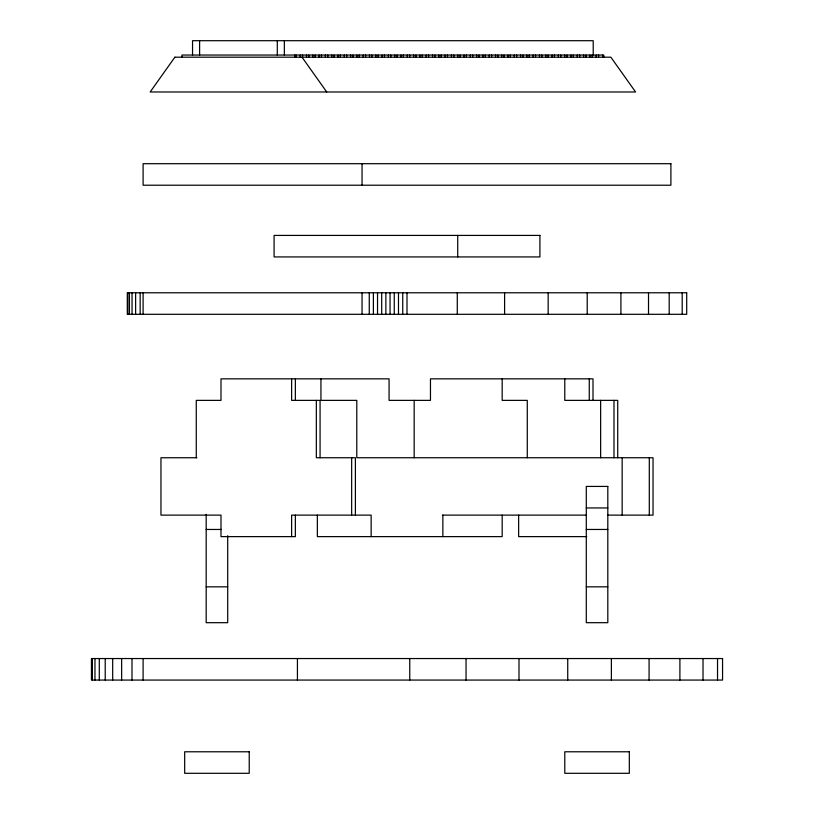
<?xml version="1.0" encoding="UTF-8"?>
<svg xmlns="http://www.w3.org/2000/svg" width="814" height="814" viewBox="0 0 814 814"><rect width="100%" height="100%" fill="white"/><g stroke="black" fill="none" stroke-linecap="round" stroke-linejoin="round"><path stroke-width="1.22" d="M196.927 457.743L160.958 457.743L160.958 515.12L220.991 515.12L220.991 536.63L295.36 536.63L295.36 515.12M586.294 507.946L607.814 507.946M442.409 515.12L586.294 515.12M607.814 515.12L653.042 515.12L653.042 457.743L356.797 457.743L356.797 400.366L320.94 400.366L320.94 378.846M206.186 529.456L221.377 529.456M586.294 529.456L607.814 529.456M586.741 536.63L518.64 536.63L518.64 515.12M206.186 586.833L227.706 586.833M586.294 586.833L607.814 586.833M302.014 57.194L326.729 91.982M717.531 658.546L717.531 680.066M703.021 658.546L703.021 680.066M682.193 292.786L682.193 314.306M679.904 658.546L679.904 680.066M669.2 292.786L669.2 314.306M649.297 457.743L649.297 515.12M649.073 658.546L649.073 680.066M648.514 292.786L648.514 314.306M622.161 457.743L622.161 515.12M620.919 292.786L620.919 314.306M617.724 457.743L617.724 400.366L564.784 400.366L564.784 378.846M613.99 400.366L613.99 457.743M611.385 658.546L611.385 680.066M603.805 57.194L603.805 55.047L181.939 55.047L181.939 57.194M602.625 55.047L602.625 57.194M600.64 400.366L600.64 457.743M598.565 55.047L598.565 57.194M596.194 55.047L596.194 57.194M593.213 55.047L593.213 40.7L192.542 40.7L192.542 55.047M592.999 400.366L592.999 378.846L430.464 378.846L430.464 400.366L389.072 400.366L389.072 378.846L220.991 378.846L220.991 400.366L196.276 400.366L196.276 457.743M592.256 55.047L592.256 57.194M589.896 55.047L589.896 57.194M589.265 378.846L589.265 400.366M587.209 292.786L587.209 314.306M585.958 55.047L585.958 57.194M583.587 55.047L583.587 57.194M579.66 55.047L579.66 57.194M577.289 55.047L577.289 57.194M573.351 55.047L573.351 57.194M570.99 55.047L570.99 57.194M567.734 658.546L567.734 680.066M567.053 55.047L567.053 57.194M564.682 55.047L564.682 57.194M560.754 55.047L560.754 57.194M558.384 55.047L558.384 57.194M554.446 55.047L554.446 57.194M552.085 55.047L552.085 57.194M548.148 55.047L548.148 57.194M548.168 292.786L548.168 314.306M545.777 55.047L545.777 57.194M541.849 55.047L541.849 57.194M539.479 55.047L539.479 57.194M535.541 55.047L535.541 57.194M533.18 55.047L533.18 57.194M529.242 55.047L529.242 57.194M527.279 457.743L527.279 400.366L502.177 400.366L502.177 378.846M526.872 55.047L526.872 57.194M522.944 55.047L522.944 57.194M520.573 55.047L520.573 57.194M518.996 658.546L518.996 680.066M516.636 55.047L516.636 57.194M514.275 55.047L514.275 57.194M510.337 55.047L510.337 57.194M507.967 55.047L507.967 57.194M504.599 292.786L504.599 314.306M504.039 55.047L504.039 57.194M502.177 515.12L502.177 536.63L317.358 536.63L317.358 515.12M501.668 55.047L501.668 57.194M497.903 55.047L497.903 57.194M495.543 55.047L495.543 57.194M491.605 55.047L491.605 57.194M489.245 55.047L489.245 57.194M485.307 55.047L485.307 57.194M482.936 55.047L482.936 57.194M479.008 55.047L479.008 57.194M476.638 55.047L476.638 57.194M472.7 55.047L472.7 57.194M470.339 55.047L470.339 57.194M466.402 55.047L466.402 57.194M466.046 658.546L466.046 680.066M464.031 55.047L464.031 57.194M460.103 55.047L460.103 57.194M457.733 55.047L457.733 57.194M457.722 235.419L457.722 256.929M457.275 292.786L457.275 314.306M453.795 55.047L453.795 57.194M451.434 55.047L451.434 57.194M447.497 55.047L447.497 57.194M445.126 55.047L445.126 57.194M442.857 515.12L442.857 536.63M441.198 55.047L441.198 57.194M438.827 55.047L438.827 57.194M434.89 55.047L434.89 57.194M432.529 55.047L432.529 57.194M428.591 55.047L428.591 57.194M426.221 55.047L426.221 57.194M422.293 55.047L422.293 57.194M419.922 55.047L419.922 57.194M415.985 55.047L415.985 57.194M414.173 400.366L414.173 457.743M413.624 55.047L413.624 57.194M409.686 55.047L409.686 57.194M409.757 658.546L409.757 680.066M407.315 55.047L407.315 57.194M407 292.786L407 314.306M403.388 55.047L403.388 57.194M402.737 292.786L402.737 314.306M401.017 55.047L401.017 57.194M398.484 292.786L398.484 314.306M397.079 55.047L397.079 57.194M394.719 55.047L394.719 57.194M394.261 292.786L394.261 314.306M390.781 55.047L390.781 57.194M390.059 292.786L390.059 314.306M388.41 55.047L388.41 57.194M385.867 292.786L385.867 314.306M384.483 55.047L384.483 57.194M382.112 55.047L382.112 57.194M381.695 292.786L381.695 314.306M378.174 55.047L378.174 57.194M377.533 292.786L377.533 314.306M375.814 55.047L375.814 57.194M373.392 292.786L373.392 314.306M371.876 55.047L371.876 57.194M371.143 536.63L371.143 515.12L291.626 515.12L291.626 536.63M369.505 55.047L369.505 57.194M369.261 292.786L369.261 314.306M365.578 55.047L365.578 57.194M363.207 55.047L363.207 57.194M362.047 163.695L362.047 185.216M362.047 292.786L362.047 314.306M359.269 55.047L359.269 57.194M356.908 55.047L356.908 57.194M355.392 515.12L355.392 457.743L316.341 457.743L316.341 400.366M352.971 55.047L352.971 57.194M351.658 457.743L351.658 515.12M350.61 55.047L350.61 57.194M346.672 55.047L346.672 57.194M344.302 55.047L344.302 57.194M340.364 55.047L340.364 57.194M338.003 55.047L338.003 57.194M334.066 55.047L334.066 57.194M331.705 55.047L331.705 57.194M327.767 55.047L327.767 57.194M325.397 55.047L325.397 57.194M321.459 55.047L321.459 57.194M320.075 457.743L320.075 400.366L291.626 400.366L291.626 378.846M319.098 55.047L319.098 57.194M315.16 55.047L315.16 57.194M312.8 55.047L312.8 57.194M308.862 55.047L308.862 57.194M306.491 55.047L306.491 57.194M302.554 55.047L302.554 57.194M300.193 55.047L300.193 57.194M297.425 658.546L297.425 680.066M296.133 55.047L296.133 57.194M295.36 378.846L295.36 400.366M294.953 55.047L294.953 57.194M284.351 40.7L284.351 55.047M277.289 40.7L277.289 55.047M227.706 535.693L227.706 622.69L206.186 622.69L206.186 514.275M199.603 40.7L199.603 55.047M143.101 292.786L143.101 314.306M143.101 658.546L143.101 680.066M140.161 292.786L140.161 314.306M135.623 292.786L135.623 314.306M132.041 292.786L132.041 314.306M131.99 658.546L131.99 680.066M129.426 292.786L129.426 314.306M127.839 292.786L127.839 314.306M121.642 658.546L121.642 680.066M112.688 658.546L112.688 680.066M105.22 658.546L105.22 680.066M99.298 658.546L99.298 680.066M94.973 658.546L94.973 680.066M92.338 658.546L92.338 680.066M174.878 57.194L150.163 91.982L635.581 91.982L610.866 57.194L174.878 57.194M670.899 163.695L143.101 163.695L143.101 185.216L670.899 185.216L670.899 163.695M539.916 235.419L274.084 235.419L274.084 256.929L539.916 256.929L539.916 235.419M686.701 292.786L127.299 292.786L127.299 314.306L686.701 314.306L686.701 292.786M607.814 486.426L586.294 486.426L586.294 622.69L607.814 622.69L607.814 486.426M722.557 658.546L91.443 658.546L91.443 680.066L722.557 680.066L722.557 658.546M249.226 751.78L184.676 751.78L184.676 773.3L249.226 773.3L249.226 751.78M629.324 751.78L564.784 751.78L564.784 773.3L629.324 773.3L629.324 751.78"/></g></svg>
